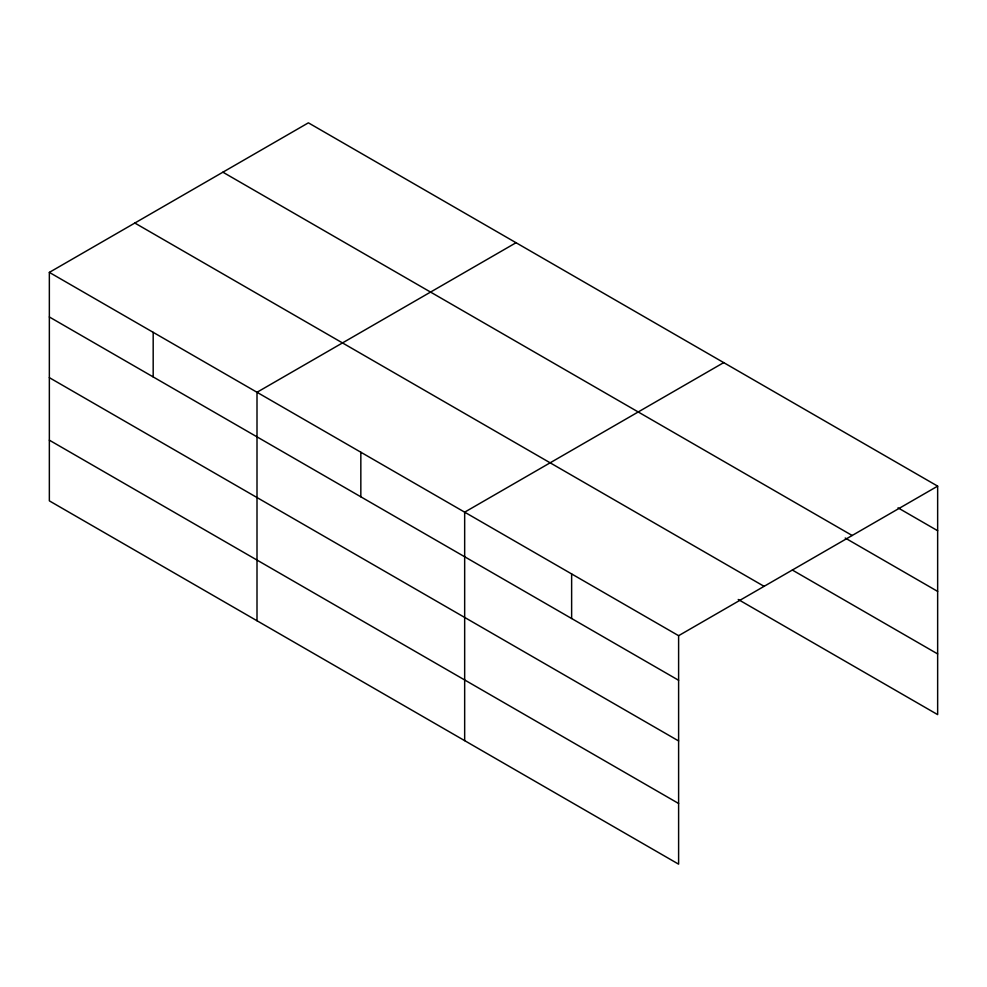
<?xml version="1.0" encoding="UTF-8"?>
<svg xmlns="http://www.w3.org/2000/svg" width="987" height="987" viewBox="0 0 987 987"><rect width="100%" height="100%" fill="white"/><g stroke="black" fill="none" stroke-linecap="round" stroke-linejoin="round"><path stroke-width="1.48" d="M678.612 740.953L678.612 635.69L49.35 272.387L49.35 500.865L678.612 864.168L678.612 740.953L49.35 377.651M738.227 599.479L937.65 714.613L937.65 486.135L308.388 122.832L49.35 272.387M516.041 242.728L257.002 392.283L257.002 620.749M723.705 362.611L464.667 512.167L464.667 740.645M678.612 635.69L937.65 486.135M898.034 507.849L937.65 530.722M222.902 172.194L852.163 535.485M845.205 538.026L937.65 591.398M792.376 570.054L937.65 653.925M134.837 223.037L764.098 586.34M49.35 316.975L678.612 680.277M49.35 440.177L678.612 803.48M571.633 573.928L571.633 618.516M360.835 452.219L360.835 496.806M153.182 332.335L153.182 376.923"/></g></svg>
